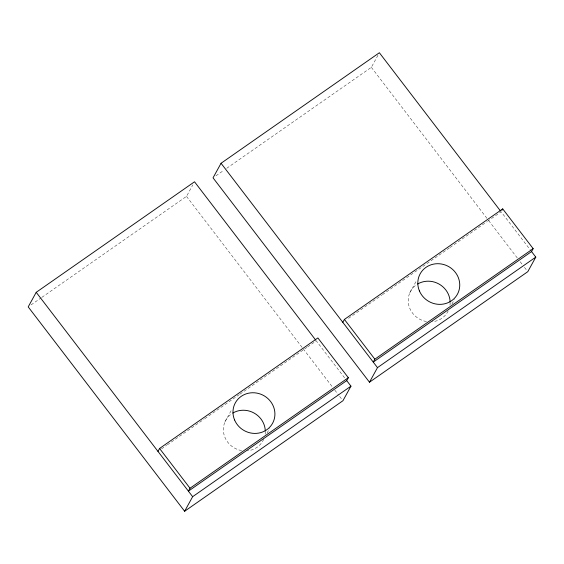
<?xml version="1.0" encoding="UTF-8"?>
<svg xmlns="http://www.w3.org/2000/svg" width="564" height="564" viewBox="0 0 564 564"><rect width="100%" height="100%" fill="white"/><g stroke="black" fill="none" stroke-linecap="round" stroke-linejoin="round"><path stroke-width="0.42" stroke-dasharray="2.82 2.11" d="M41.87 297.348L186.515 196.364L192.839 184.858M226.714 168.298L371.359 67.313L378.945 53.51M224.951 421.914L232.058 408.985M267.061 433.152L269.571 428.591M409.788 292.864L416.479 280.696M451.898 304.102L454.408 299.54M31.076 304.884L41.151 297.848M215.92 175.834L223.837 170.307M161.565 448.866L166.606 445.349M167.325 444.848L204.02 419.228M204.739 418.728L239.284 394.61M240.003 394.109L271.665 372M272.384 371.5L306.929 347.382M307.648 346.881L316.284 340.853L346.19 379.917M348.566 318.315L381.666 295.205M382.385 294.704L414.046 272.595M414.766 272.095L449.311 247.977M450.03 247.476L486.732 221.849M487.451 221.349L501.121 211.803L531.027 250.874M371.359 67.313L488.071 219.798M488.607 220.496L517.519 258.263M520.198 261.759L522.87 265.256M524.478 267.357L526.839 270.445M186.515 196.364L302.699 348.143M303.235 348.841L332.682 387.313M334.819 390.112L338.569 395.004M339.641 396.407L342.003 399.495M448.19 310.976A21.242 20.057 28.8 0 1 431.932 321.79M426.454 321.543A21.242 20.057 28.8 0 1 408.921 305.857A21.242 20.057 28.8 0 1 416.387 284.82M450.142 302.868A21.242 20.057 28.8 0 1 449.966 305.131M263.712 439.236A21.242 20.057 28.8 0 1 247.095 450.84M241.618 450.587A21.242 20.057 28.8 0 1 224.084 434.9A21.242 20.057 28.8 0 1 231.55 413.87M265.299 431.911A21.242 20.057 28.8 0 1 265.129 434.174"/><path stroke-width="0.85" d="M315.748 340.155L194.524 181.791L36.209 292.321L28.2 306.894L184.632 511.259L342.947 400.729L350.963 386.157L346.719 380.615L348.326 377.704L317.884 337.935L159.57 448.465L157.969 451.383M500.585 211.105L379.368 52.741L221.053 163.271L213.037 177.843L369.476 382.209L527.791 271.679L535.8 257.106L531.563 251.572L533.163 248.653L502.721 208.892L344.407 319.421L342.806 322.333M348.326 377.704L190.012 488.234L188.404 491.145L346.719 380.615M184.632 511.259L192.641 496.687L350.963 386.157M533.163 248.653L374.849 359.183L373.248 362.095L531.563 251.572M369.476 382.209L377.485 367.636L535.8 257.106M501.925 210.344L502.721 208.892M344.407 319.421L374.849 359.183M221.053 163.271L377.485 367.636M159.57 448.465L190.012 488.234M36.209 292.321L192.641 496.687M417.663 284.002A21.242 20.057 28.8 0 1 438.947 284.009A21.242 20.057 28.8 0 1 450.135 302.1M232.819 413.052A21.242 20.057 28.8 0 1 254.11 413.059A21.242 20.057 28.8 0 1 265.299 431.15M419.419 290.925A21.242 20.057 28.8 0 0 455.437 297.165A21.242 20.057 28.8 0 0 441.499 264.022A21.242 20.057 28.8 0 0 419.419 290.925M234.582 419.969A21.242 20.057 28.8 0 0 270.6 426.215A21.242 20.057 28.8 0 0 256.662 393.066A21.242 20.057 28.8 0 0 234.582 419.969"/></g></svg>
